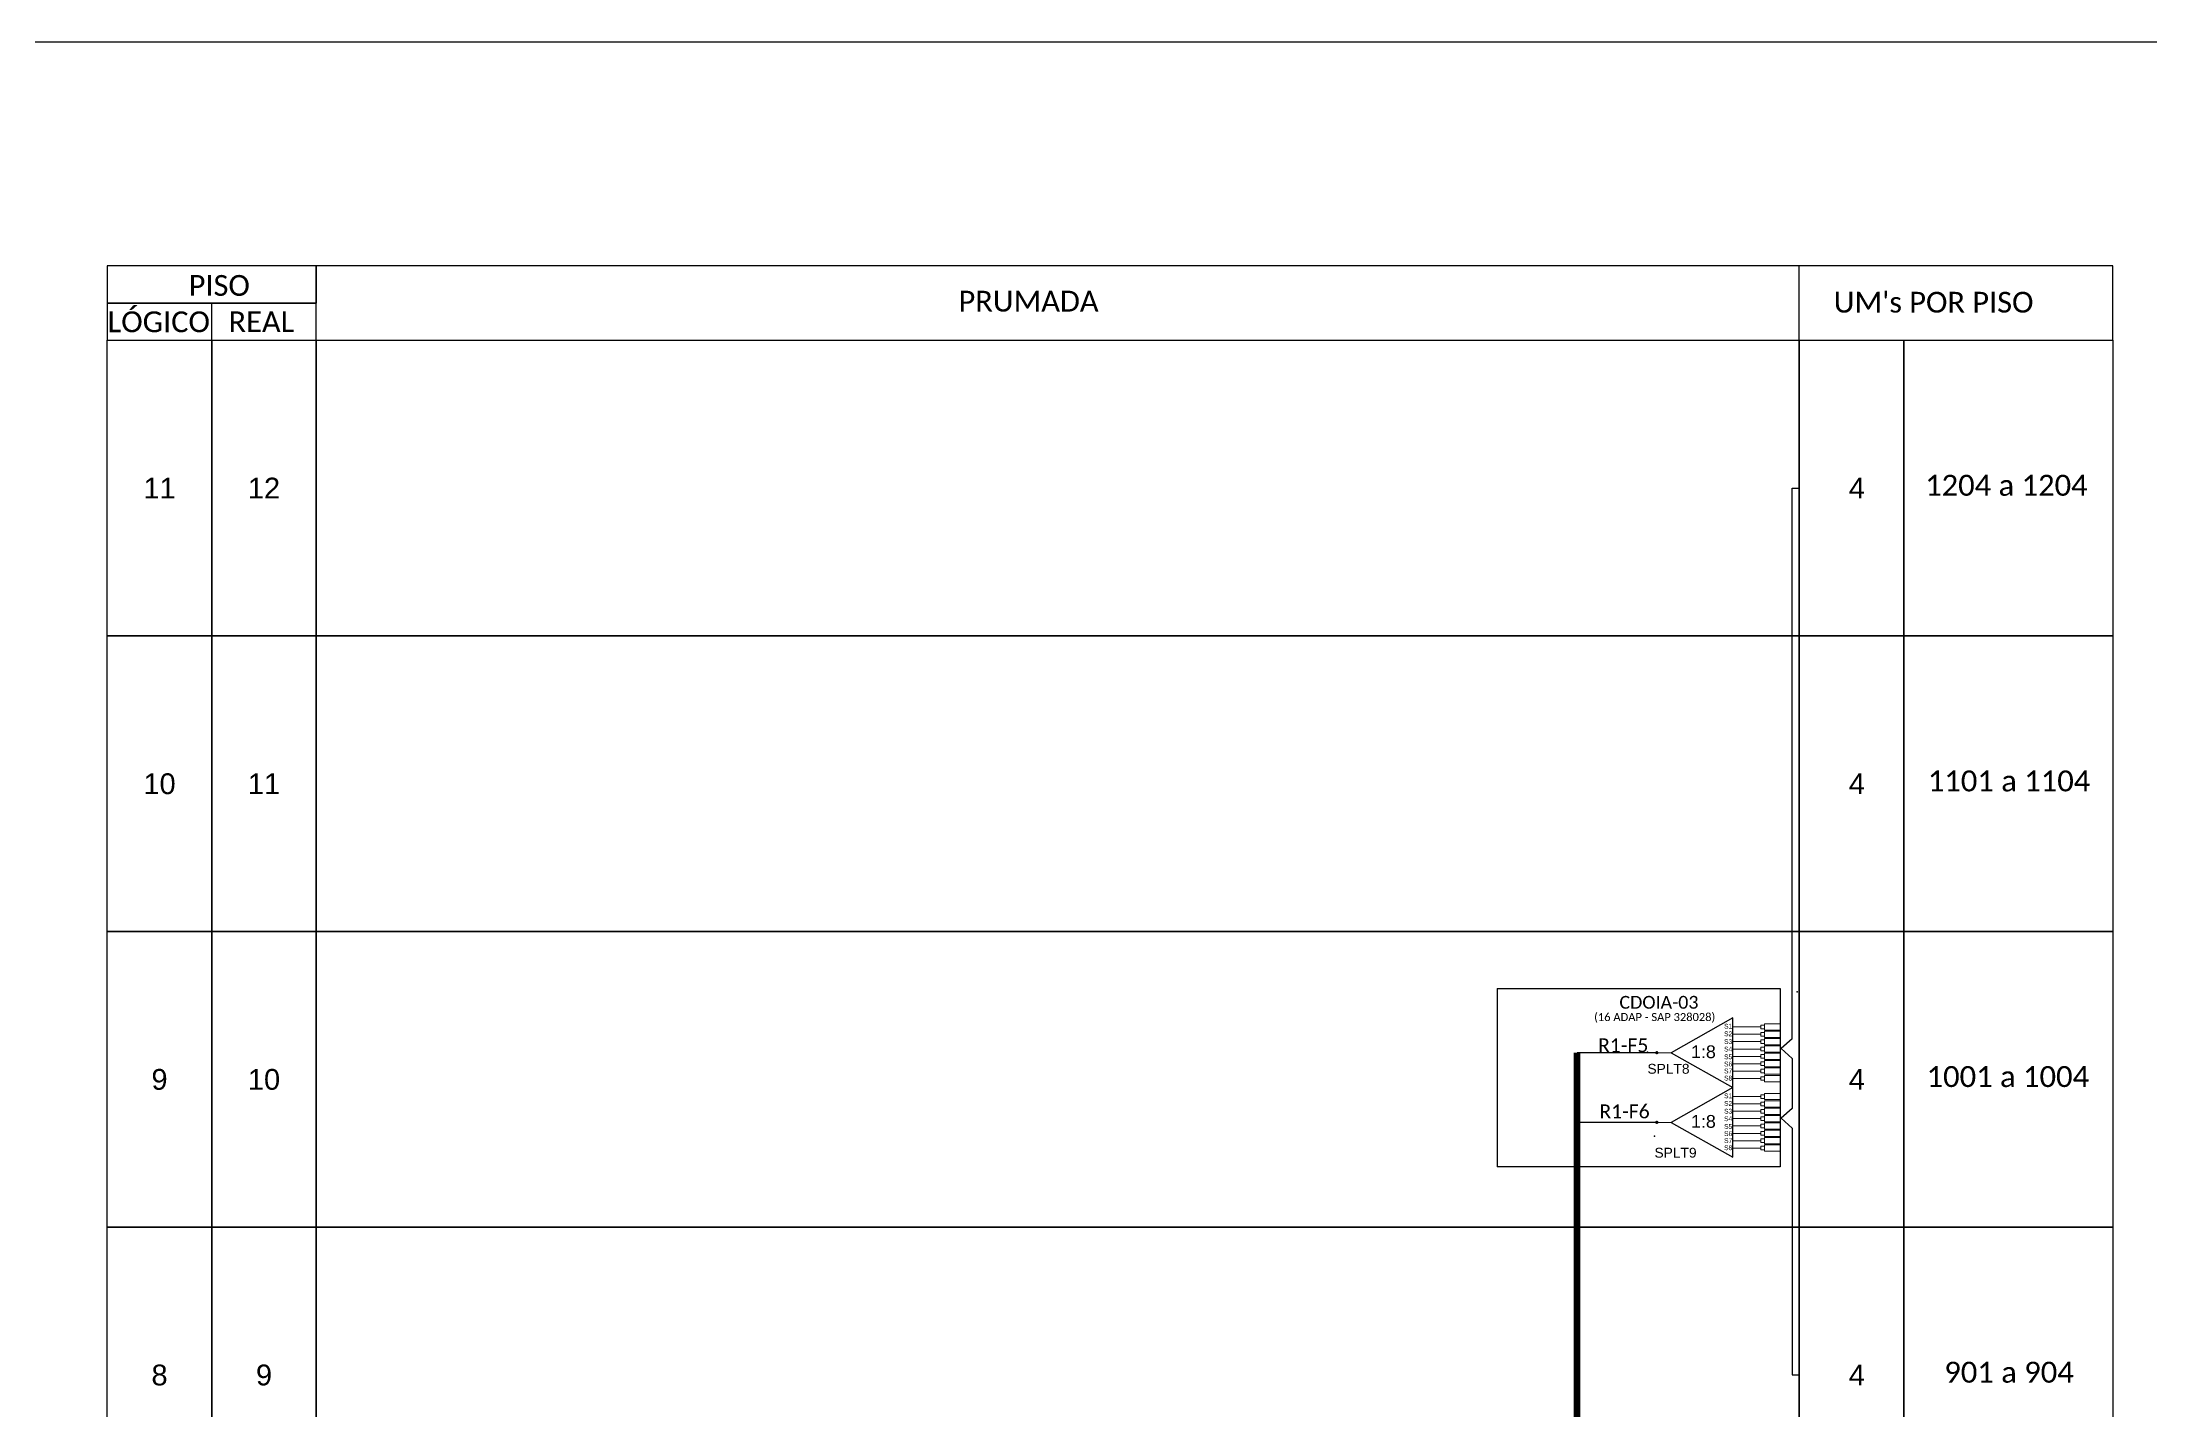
# Model space of a CAD drawing. Header units: metres. Extents: x 8.2 to 67.7, y 13.1 to 54.8.
# Drawn here: x 51.38 to 60.62, y 48.82 to 54.81 of the extents above; entities that cross this region are included whole.
import ezdxf
from ezdxf.enums import TextEntityAlignment as Align

# ---------------------------------------------------------------- set-up
doc = ezdxf.new("R2010")
doc.units = ezdxf.units.M
doc.styles.add('ARIAL', font='arial.ttf')
doc.styles.add('WMF-Calibri0', font='calibri.ttf')

# ---------------------------------------------------------------- blocks, each defined once
blk = doc.blocks.new('SPLT_1-8_SC-APC')
at = {"color": 1}
blk.add_lwpolyline([(-7.37, -2.1), (-17.04, -7.55), (-7.37, -13), (-7.37, -2.1)], dxfattribs=at)
at = {"color": 3, "lineweight": 0}
for points in [[(-2.99, -3.22), (-2.41, -3.22), (-2.41, -3.8), (-2.99, -3.8)], [(-2.99, -4.38), (-2.41, -4.38), (-2.41, -4.95), (-2.99, -4.95)], [(-2.99, -5.53), (-2.41, -5.53), (-2.41, -6.1), (-2.99, -6.1)], [(-2.99, -6.68), (-2.41, -6.68), (-2.41, -7.26), (-2.99, -7.26)], [(-2.99, -7.84), (-2.41, -7.84), (-2.41, -8.41), (-2.99, -8.41)], [(-2.99, -8.99), (-2.41, -8.99), (-2.41, -9.56), (-2.99, -9.56)], [(-2.99, -10.14), (-2.41, -10.14), (-2.41, -10.72), (-2.99, -10.72)], [(-2.99, -11.3), (-2.41, -11.3), (-2.41, -11.87), (-2.99, -11.87)]]:
    blk.add_lwpolyline(points, close=True, dxfattribs=at)
for points in [[(-2.41, -3.02), (-2.41, -4)], [(-2.41, -3.02), (0, -3.02)], [(-2.99, -3.51), (-7.37, -3.51)], [(-7.37, -4.66), (-2.99, -4.66)], [(-7.37, -5.82), (-2.99, -5.82)], [(-2.41, -4), (0, -4)], [(-2.41, -4.17), (-2.41, -5.16)], [(-2.41, -4.17), (0, -4.17)], [(-2.41, -5.16), (0, -5.16)], [(-2.41, -5.32), (-2.41, -6.31)], [(-2.41, -5.32), (0, -5.32)], [(-2.41, -6.31), (0, -6.31)], [(-2.41, -6.48), (-2.41, -7.46)], [(-2.41, -6.48), (0, -6.48)], [(-7.37, -6.97), (-2.99, -6.97)], [(-7.37, -8.12), (-2.99, -8.12)], [(-7.37, -9.28), (-2.99, -9.28)], [(-2.41, -7.46), (0, -7.46)], [(-2.41, -7.63), (-2.41, -8.62)], [(-2.41, -7.63), (0, -7.63)], [(-2.41, -8.62), (0, -8.62)], [(-2.41, -8.78), (-2.41, -9.77)], [(-2.41, -8.78), (0, -8.78)], [(-2.41, -9.77), (0, -9.77)], [(-7.37, -10.43), (-2.99, -10.43)], [(-7.37, -11.58), (-2.99, -11.58)], [(-2.41, -9.94), (-2.41, -10.92)], [(-2.41, -9.94), (0, -9.94)], [(-2.41, -10.92), (0, -10.92)], [(-2.41, -11.09), (-2.41, -12.08)], [(-2.41, -11.09), (0, -11.09)], [(-2.41, -12.08), (0, -12.08)]]:
    blk.add_lwpolyline(points, dxfattribs=at)
at = {"color": 1, "lineweight": 0}
blk.add_lwpolyline([(-17.04, -7.55), (-19.26, -7.55)], dxfattribs=at)
at = {"color": 1, "style": 'ARIAL'}
for s, height, p in [('S1', 0.75, (-8.74, -3.78)), ('1:8', 2, (-13.91, -8.4)), ('S2', 0.75, (-8.74, -4.97)), ('S3', 0.75, (-8.74, -6.18)), ('S4', 0.75, (-8.74, -7.36)), ('S5', 0.75, (-8.74, -8.57)), ('S6', 0.75, (-8.74, -9.69)), ('S7', 0.75, (-8.74, -10.78)), ('S8', 0.75, (-8.74, -11.9))]:
    blk.add_text(s, height=height, dxfattribs=at).set_placement(p)
blk = doc.blocks.new('SPLITTER_')
blk.add_point((0, 0))
at = {"style": 'ARIAL', "flags": 4}
blk.add_attdef('SPLT', (0, -3.26), '', height=1.5, dxfattribs=at)
blk = doc.blocks.new('A$C415C251F')
at = {"color": 3}
blk.add_point((0, 0), dxfattribs=at)
blk = doc.blocks.new('LEG_CDOIA8_C-SPLT_DIR')
at = {"color": 3}
blk.add_blockref('A$C415C251F', (0, 0), dxfattribs=at)
at = {"color": 1, "style": 'WMF-Calibri0', "flags": 4}
blk.add_attdef('CDO', (-26.84, -2.61), '', height=2, dxfattribs=at)
blk.add_attdef('MODELO', text='', height=1.5, dxfattribs=at).set_placement((-22.23, -4.54), align=Align.CENTER)
at = {"style": 'ARIAL', "flags": 4}
blk.add_attdef('SPLITAGEM', text='', height=1.5, dxfattribs=at).set_placement((-18.36, -12.59), align=Align.CENTER)

msp = doc.modelspace()

# ---------------------------------------------------------------- hatches: boundary and pattern name
h = msp.add_hatch(color=3)
h.dxf.hatch_style = 1
edge = h.paths.add_edge_path()
edge.add_arc((58.4579, 50.3863), 0.00738, 0, 360)
h = msp.add_hatch(color=3)
h.dxf.hatch_style = 1
edge = h.paths.add_edge_path()
edge.add_arc((58.4579, 50.0812), 0.00738, 0, 360)

# ---------------------------------------------------------------- linework, layer by layer
at = {"color": 7}
msp.add_lwpolyline([(8.6189, 13.1135), (67.6571, 13.1135), (67.6571, 54.8123), (8.6189, 54.8123)], close=True, dxfattribs=at)
at = {"color": 0}
for points in [[(51.6696, 53.6693), (52.5849, 53.6693), (52.5849, 53.8319), (51.6696, 53.8319)], [(51.6696, 53.5067), (52.5849, 53.5067), (52.5849, 53.6693), (51.6696, 53.6693)]]:
    msp.add_lwpolyline(points, close=True, dxfattribs=at)
for points in [[(52.5849, 53.5067), (60.455, 53.5067), (60.455, 53.8319), (52.5849, 53.8319), (52.5849, 53.8319), (52.5849, 53.6693)], [(59.0814, 53.5067), (59.0814, 53.8319)], [(52.1272, 53.5067), (52.1272, 53.6693)]]:
    msp.add_lwpolyline(points)
for points in [[(51.6696, 53.5067), (52.1272, 53.5067), (52.1272, 52.2118), (51.6696, 52.2118)], [(52.1272, 53.5067), (52.5849, 53.5067), (52.5849, 52.2118), (52.1272, 52.2118)], [(52.5849, 53.5067), (59.082, 53.5067), (59.082, 52.2118), (52.5849, 52.2118)], [(59.082, 53.5067), (59.5397, 53.5067), (59.5397, 52.2118), (59.082, 52.2118)], [(59.5397, 53.5067), (60.455, 53.5067), (60.455, 52.2118), (59.5397, 52.2118)], [(51.6696, 52.2118), (52.1272, 52.2118), (52.1272, 50.9169), (51.6696, 50.9169)], [(52.1272, 52.2118), (52.5849, 52.2118), (52.5849, 50.9169), (52.1272, 50.9169)], [(52.5849, 52.2118), (59.082, 52.2118), (59.082, 50.9169), (52.5849, 50.9169)], [(59.082, 52.2118), (59.5397, 52.2118), (59.5397, 50.9169), (59.082, 50.9169)], [(59.5397, 52.2118), (60.455, 52.2118), (60.455, 50.9169), (59.5397, 50.9169)], [(51.6696, 50.9169), (52.1272, 50.9169), (52.1272, 49.622), (51.6696, 49.622)], [(52.1272, 50.9169), (52.5849, 50.9169), (52.5849, 49.622), (52.1272, 49.622)], [(52.5849, 50.9169), (59.082, 50.9169), (59.082, 49.622), (52.5849, 49.622)], [(59.082, 50.9169), (59.5397, 50.9169), (59.5397, 49.622), (59.082, 49.622)], [(59.5397, 50.9169), (60.455, 50.9169), (60.455, 49.622), (59.5397, 49.622)], [(51.6696, 49.622), (52.1272, 49.622), (52.1272, 48.3271), (51.6696, 48.3271)], [(52.1272, 49.622), (52.5849, 49.622), (52.5849, 48.3271), (52.1272, 48.3271)], [(52.5849, 49.622), (59.082, 49.622), (59.082, 48.3271), (52.5849, 48.3271)], [(59.082, 49.622), (59.5397, 49.622), (59.5397, 48.3271), (59.082, 48.3271)], [(59.5397, 49.622), (60.455, 49.622), (60.455, 48.3271), (59.5397, 48.3271)]]:
    msp.add_lwpolyline(points, close=True)
at = {"color": 3}
for points in [[(59.0502, 50.4473), (59.0502, 52.8592), (59.082, 52.8592)], [(59.0502, 50.4473), (59.0502, 50.4473), (59.003, 50.4039), (59.0505, 50.3605), (59.0505, 50.3605)], [(59.0505, 50.3605), (59.0502, 50.1422)], [(59.0502, 50.1422), (59.0502, 50.1422), (59.003, 50.0988), (59.0505, 50.0554), (59.0505, 50.0554)], [(59.0502, 50.0557), (59.0502, 48.9746), (59.082, 48.9746)]]:
    msp.add_lwpolyline(points, dxfattribs=at)
at = {"color": 1}
for points in [[(57.7585, 50.6667), (57.7585, 49.8869)], [(57.7585, 50.6667), (58.9984, 50.6667), (58.9984, 49.8869)], [(58.9984, 49.8869), (57.7585, 49.8869)]]:
    msp.add_lwpolyline(points, dxfattribs=at)
at = {"color": 5, "const_width": 0.0288}
msp.add_lwpolyline([(58.1083, 50.3863), (58.1083, 39.9942)], dxfattribs=at)
at = {"color": 5}
for points in [[(58.4579, 50.3863), (58.1083, 50.3863)], [(58.4579, 50.0812), (58.1083, 50.0812)]]:
    msp.add_lwpolyline(points, dxfattribs=at)

# ---------------------------------------------------------------- block references
at = {"color": 3}
ref = msp.add_blockref('LEG_CDOIA8_C-SPLT_DIR', (59.072, 50.6521), dxfattribs=dict(at, xscale=0.0280448842752, yscale=0.0280448842752, zscale=0.0280448842752))
ref.add_attrib('CDO', 'CDOIA-03', (58.294, 50.5789), dxfattribs={"color": 1, "height": 0.05609, "style": 'WMF-Calibri0'})
ref.add_attrib('MODELO', '(16 ADAP - SAP 328028)', dxfattribs={"color": 1, "height": 0.035056, "style": 'WMF-Calibri0'}).set_placement((58.4486, 50.5249), align=Align.CENTER)
at = {"color": 3, "xscale": 0.0279936, "yscale": 0.0279936, "zscale": 0.0279936}
for p in [(58.9971, 50.5975), (58.9971, 50.2925)]:
    msp.add_blockref('SPLT_1-8_SC-APC', p, dxfattribs=at)
ref = msp.add_blockref('SPLITTER_', (58.4167, 50.3881), dxfattribs=dict(xscale=0.0288000000000066, yscale=0.0288000000000066, zscale=0.0288000000000066))
ref.add_attrib('SPLT', 'SPLT8', (58.4167, 50.2941), dxfattribs={"height": 0.0432, "style": 'ARIAL'})
ref = msp.add_blockref('SPLITTER_', (58.4476, 50.0205), dxfattribs=dict(xscale=0.0288000000000066, yscale=0.0288000000000066, zscale=0.0288000000000066))
ref.add_attrib('SPLT', 'SPLT9', (58.4476, 49.9266), dxfattribs={"height": 0.0432, "style": 'ARIAL'})

# ---------------------------------------------------------------- texts
at = {"color": 0, "style": 'WMF-Calibri0'}
for s, height, p in [('     PISO', 0.09096, (51.8658, 53.7013)), ('  LÓGICO', 0.09096, (51.607, 53.542)), ('PRUMADA', 0.09096, (55.3987, 53.6324)), ("UM's POR PISO", 0.090956, (59.2329, 53.6278)), ('    REAL', 0.09096, (52.0726, 53.5421))]:
    msp.add_text(s, height=height, dxfattribs=at).set_placement(p)
at = {"style": 'WMF-Calibri0'}
for s, height, p in [('1204 a 1204', 0.091629, (59.6332, 52.8257)), ('1101 a 1104', 0.091629, (59.6449, 51.5308)), ('1001 a 1004', 0.091629, (59.6396, 50.2359)), ('901 a 904', 0.09163, (59.7172, 48.941))]:
    msp.add_text(s, height=height, dxfattribs=at).set_placement(p)
at = {"color": 5, "style": 'WMF-Calibri0'}
for s, p in [('R1-F5', (58.2004, 50.3884)), ('R1-F6', (58.2063, 50.0989))]:
    msp.add_text(s, height=0.06084, dxfattribs=at).set_placement(p)
at = {"style": 'ARIAL', "flags": 12}
for tag, text, height, p in [('11', 'XX', 0.09096, (51.8984, 52.8592)), ('12', '7', 0.091, (52.3561, 52.8592)), ('4', 'XX', 0.09096, (59.3342, 52.8592)), ('10', 'XX', 0.09096, (51.8984, 51.5643)), ('11', '7', 0.091, (52.3561, 51.5643)), ('4', 'XX', 0.09096, (59.3342, 51.5643)), ('9', 'XX', 0.09096, (51.8984, 50.2694)), ('10', '7', 0.091, (52.3561, 50.2694)), ('4', 'XX', 0.09096, (59.3342, 50.2694)), ('8', 'XX', 0.09096, (51.8984, 48.9746)), ('9', '7', 0.091, (52.3561, 48.9746)), ('4', 'XX', 0.09096, (59.3342, 48.9746))]:
    msp.add_attdef(tag, text=text, height=height, dxfattribs=at).set_placement(p, align=Align.MIDDLE_CENTER)

doc.saveas('drawing.dxf')
